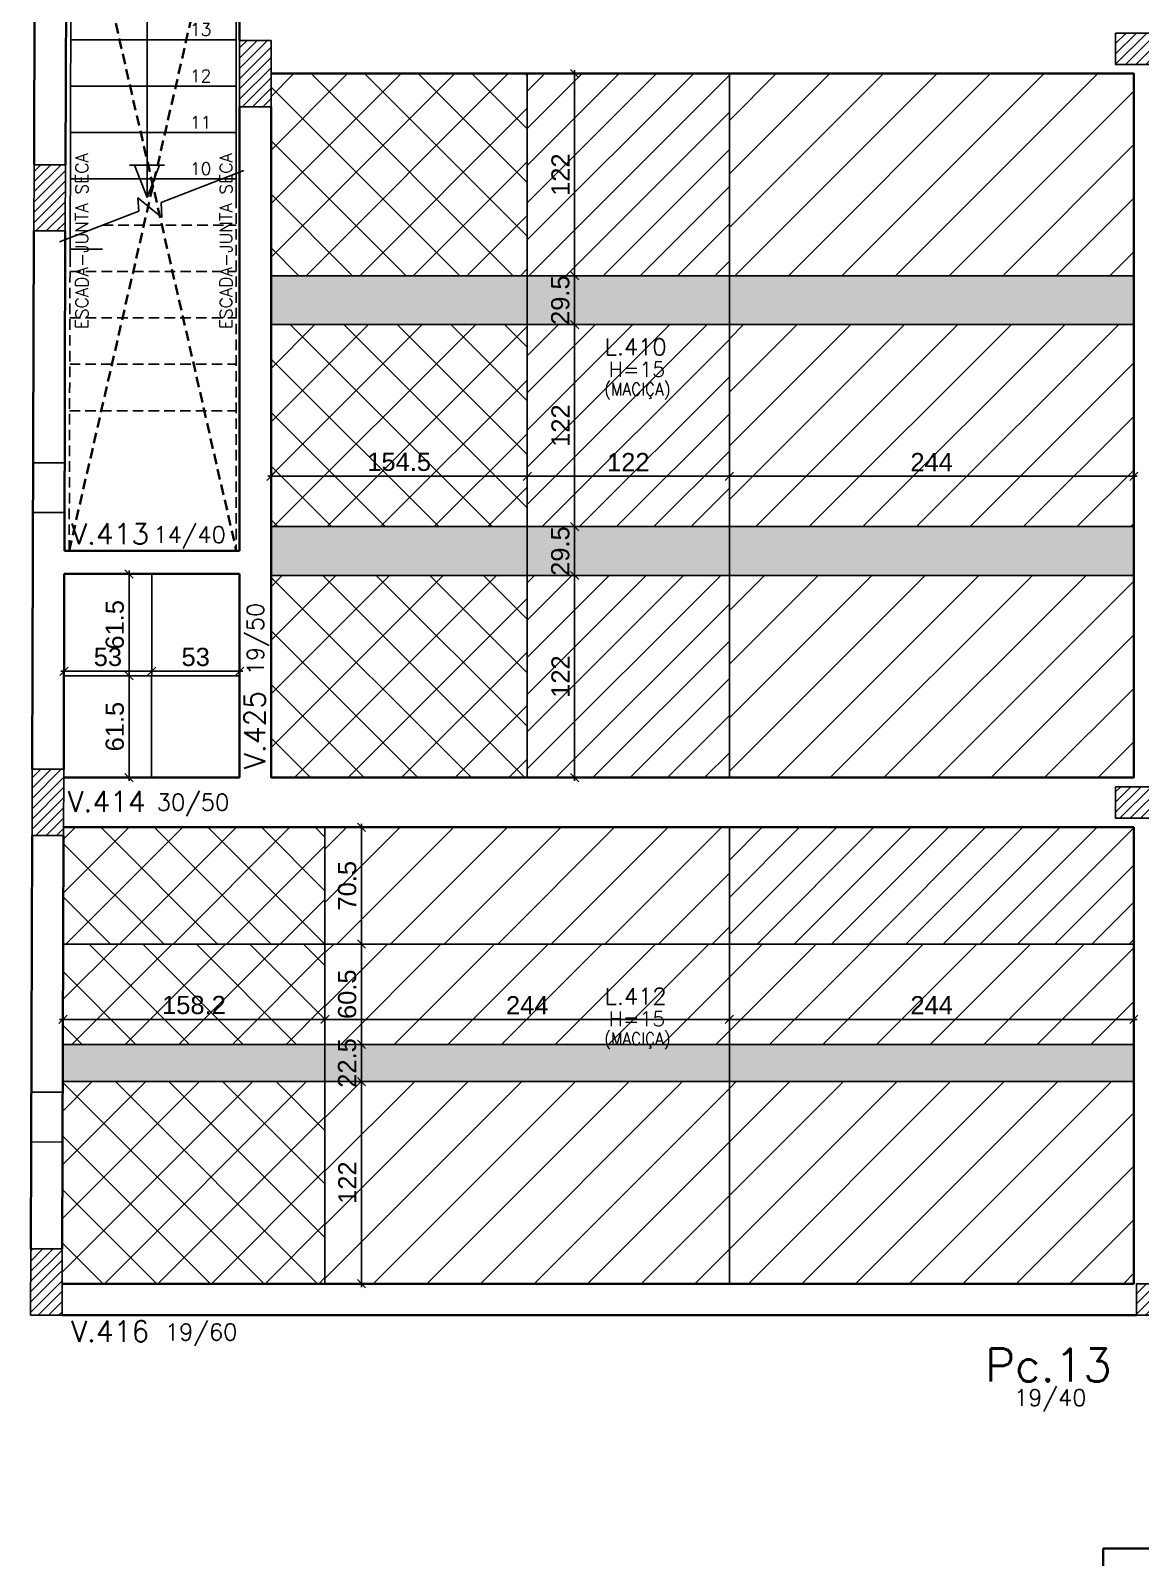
# Model space of a CAD drawing. Extents: x 534 to 8035, y 2354 to 7562.
# Drawn here: x 2817 to 3487, y 4571 to 5493 of the extents above; entities that cross this region are included whole.
import ezdxf

# ---------------------------------------------------------------- set-up
doc = ezdxf.new("R2010")
doc.units = 0
doc.linetypes.add('HIDDEN', pattern=[9.525, 6.35, -3.175])
doc.layers.get('0').update_dxf_attribs({"color": 9, "linetype": 'CONTINUOUS'})
doc.layers.get('DEFPOINTS').update_dxf_attribs({"linetype": 'CONTINUOUS'})
for name, color, linetype in [('COTA', 241, 'CONTINUOUS'), ('ESCADA', 8, 'CONTINUOUS'), ('FO-HACHURA_PILAR-MORRE', 252, 'CONTINUOUS'), ('FO-TEXTO-LAJES', 152, 'CONTINUOUS'), ('FO-TEXTO-VIGAS', 3, 'CONTINUOUS'), ('P-M', 7, 'CONTINUOUS'), ('P-N', 5, 'CONTINUOUS'), ('Painéis', 200, 'CONTINUOUS'), ('Reaproveitamento', 251, 'CONTINUOUS'), ('TEXTO', 3, 'CONTINUOUS'), ('TIRAS REESCORAMENTO', 252, 'CONTINUOUS')]:
    doc.layers.add(name, color=color, linetype=linetype)
for name, color, linetype, lineweight in [('FO-Textos dos pilares', 3, 'CONTINUOUS', 20), ('FO-Vigas', 2, 'CONTINUOUS', 30), ('SEM LAJE', 8, 'CONTINUOUS', 30)]:
    doc.layers.add(name, color=color, linetype=linetype, lineweight=lineweight)
doc.styles.add('ARIAL', font='arial.ttf')
doc.styles.add('ROMANS', font='romans.shx')
doc.dimstyles.new('COTA LAJE', dxfattribs={"dimtxt": 11, "dimasz": 5, "dimexe": 2, "dimexo": 3, "dimgap": 3, "dimtad": 3, "dimdec": 1, "dimzin": 12, "dimdsep": 46, "dimtxsty": 'ARIAL', "dimblk": 'OBLIQUE', "dimcen": 10, "dimdle": 2, "dimclrd": 5, "dimclre": 5, "dimclrt": 2, "dimadec": 0, "dimazin": 3, "dimtfac": 1, "dimtdec": 1, "dimtmove": 0, "dimatfit": 3, "dimldrblk": 'OBLIQUE', "dimfxl": 1, "dimlwd": -1, "dimlwe": -1, "dimarcsym": 1})
pattern_1 = [(45, (-15397.861, 11884.219), (-3.0935922, 3.0935922), [])]
pattern_2 = [(45, (0, 2.5), (-11.22532, 11.22532), [])]
pattern_3 = [(45, (71.39, -575.793), (-16.16446, 16.16446), [])]
pattern_4 = [(45, (71.39, -573.293), (-16.16446, 16.16446), [])]

# ---------------------------------------------------------------- blocks, each defined once
blk = doc.blocks.new('_Oblique')
at = {"color": 0, "linetype": 'ByBlock', "lineweight": -2}
blk.add_line((-0.5, -0.5), (0.5, 0.5), dxfattribs=at)
blk = doc.blocks.new('*D25')
at = {"layer": 'COTA', "color": 5, "linetype": 'Continuous', "transparency": 16777216}
for p, q in [((3118.57, 5224.02), (2960.04, 5224.02)), ((2962.04, 5196.57), (2962.04, 5226.02)), ((3116.57, 5196.57), (3116.57, 5226.02))]:
    blk.add_line(p, q, dxfattribs=at)
at = {"layer": 'DEFPOINTS', "color": 0, "linetype": 'Continuous', "transparency": 16777216}
for p in [(2962.04, 5224.02), (2962.04, 5193.57), (3116.57, 5193.57)]:
    blk.add_point(p, dxfattribs=at)
at = {"layer": 'COTA', "color": 5, "linetype": 'Continuous', "transparency": 16777216, "xscale": 5, "yscale": 5, "zscale": 5, "rotation": 180}
blk.add_blockref('_Oblique', (2962.04, 5224.02), dxfattribs=at)
at = {"layer": 'COTA', "color": 5, "linetype": 'Continuous', "transparency": 16777216, "xscale": 5, "yscale": 5, "zscale": 5}
blk.add_blockref('_Oblique', (3116.57, 5224.02), dxfattribs=at)
at = {"layer": 'COTA', "color": 2, "linetype": 'Continuous', "transparency": 16777216, "insert": (3039.3, 5232.64), "char_height": 11, "attachment_point": 5, "style": 'ARIAL'}
blk.add_mtext('154.5', dxfattribs=at)
blk = doc.blocks.new('*D26')
at = {"layer": 'COTA', "color": 5, "linetype": 'Continuous', "transparency": 16777216}
for p, q in [((3240.57, 5224.02), (3114.57, 5224.02)), ((3116.57, 5196.57), (3116.57, 5226.02)), ((3238.57, 5196.57), (3238.57, 5226.02))]:
    blk.add_line(p, q, dxfattribs=at)
at = {"layer": 'DEFPOINTS', "color": 0, "linetype": 'Continuous', "transparency": 16777216}
for p in [(3116.57, 5224.02), (3116.57, 5193.57), (3238.57, 5193.57)]:
    blk.add_point(p, dxfattribs=at)
at = {"layer": 'COTA', "color": 5, "linetype": 'Continuous', "transparency": 16777216, "xscale": 5, "yscale": 5, "zscale": 5, "rotation": 180}
blk.add_blockref('_Oblique', (3116.57, 5224.02), dxfattribs=at)
at = {"layer": 'COTA', "color": 5, "linetype": 'Continuous', "transparency": 16777216, "xscale": 5, "yscale": 5, "zscale": 5}
blk.add_blockref('_Oblique', (3238.57, 5224.02), dxfattribs=at)
at = {"layer": 'COTA', "color": 2, "linetype": 'Continuous', "transparency": 16777216, "insert": (3177.57, 5232.55), "char_height": 11, "attachment_point": 5, "style": 'ARIAL'}
blk.add_mtext('122', dxfattribs=at)
blk = doc.blocks.new('*D27')
at = {"layer": 'COTA', "color": 5, "linetype": 'Continuous', "transparency": 16777216}
for p, q in [((3236.57, 5224.02), (3484.57, 5224.02)), ((3238.57, 5196.57), (3238.57, 5226.02)), ((3482.57, 5196.57), (3482.57, 5226.02))]:
    blk.add_line(p, q, dxfattribs=at)
at = {"layer": 'DEFPOINTS', "color": 0, "linetype": 'Continuous', "transparency": 16777216}
for p in [(3482.57, 5224.02), (3238.57, 5193.57), (3482.57, 5193.57)]:
    blk.add_point(p, dxfattribs=at)
at = {"layer": 'COTA', "color": 5, "linetype": 'Continuous', "transparency": 16777216, "xscale": 5, "yscale": 5, "zscale": 5, "rotation": 180}
blk.add_blockref('_Oblique', (3238.57, 5224.02), dxfattribs=at)
at = {"layer": 'COTA', "color": 5, "linetype": 'Continuous', "transparency": 16777216, "xscale": 5, "yscale": 5, "zscale": 5}
blk.add_blockref('_Oblique', (3482.57, 5224.02), dxfattribs=at)
at = {"layer": 'COTA', "color": 2, "linetype": 'Continuous', "transparency": 16777216, "insert": (3360.57, 5232.55), "char_height": 11, "attachment_point": 5, "style": 'ARIAL'}
blk.add_mtext('244', dxfattribs=at)
blk = doc.blocks.new('*D28')
at = {"layer": 'COTA', "color": 5, "linetype": 'Continuous', "transparency": 16777216}
for p, q in [((3119.57, 5164.07), (3147.18, 5164.07)), ((3145.18, 5040.07), (3145.18, 5166.07)), ((3119.57, 5042.07), (3147.18, 5042.07))]:
    blk.add_line(p, q, dxfattribs=at)
at = {"layer": 'DEFPOINTS', "color": 0, "linetype": 'Continuous', "transparency": 16777216}
for p in [(3116.57, 5164.07), (3145.18, 5164.07), (3116.57, 5042.07)]:
    blk.add_point(p, dxfattribs=at)
at = {"layer": 'COTA', "color": 5, "linetype": 'Continuous', "transparency": 16777216, "xscale": 5, "yscale": 5, "zscale": 5}
for p, rotation in [((3145.18, 5164.07), 90), ((3145.18, 5042.07), 270)]:
    blk.add_blockref('_Oblique', p, dxfattribs=dict(at, rotation=rotation))
at = {"layer": 'COTA', "color": 2, "linetype": 'Continuous', "transparency": 16777216, "insert": (3136.66, 5103.07), "char_height": 11, "attachment_point": 5, "rotation": 90, "style": 'ARIAL'}
blk.add_mtext('122', dxfattribs=at)
blk = doc.blocks.new('*D29')
at = {"layer": 'COTA', "color": 5, "linetype": 'Continuous', "transparency": 16777216}
for p, q in [((3119.57, 5193.57), (3147.18, 5193.57)), ((3145.18, 5162.07), (3145.18, 5195.57)), ((3119.57, 5164.07), (3147.18, 5164.07))]:
    blk.add_line(p, q, dxfattribs=at)
at = {"layer": 'DEFPOINTS', "color": 0, "linetype": 'Continuous', "transparency": 16777216}
for p in [(3116.57, 5193.57), (3145.18, 5193.57), (3116.57, 5164.07)]:
    blk.add_point(p, dxfattribs=at)
at = {"layer": 'COTA', "color": 5, "linetype": 'Continuous', "transparency": 16777216, "xscale": 5, "yscale": 5, "zscale": 5}
for p, rotation in [((3145.18, 5193.57), 90), ((3145.18, 5164.07), 270)]:
    blk.add_blockref('_Oblique', p, dxfattribs=dict(at, rotation=rotation))
at = {"layer": 'COTA', "color": 2, "linetype": 'Continuous', "transparency": 16777216, "insert": (3136.56, 5178.82), "char_height": 11, "attachment_point": 5, "rotation": 90, "style": 'ARIAL'}
blk.add_mtext('29.5', dxfattribs=at)
blk = doc.blocks.new('*D30')
at = {"layer": 'COTA', "color": 5, "linetype": 'Continuous', "transparency": 16777216}
for p, q in [((3119.57, 5315.57), (3147.18, 5315.57)), ((3145.18, 5191.57), (3145.18, 5317.57)), ((3119.57, 5193.57), (3147.18, 5193.57))]:
    blk.add_line(p, q, dxfattribs=at)
at = {"layer": 'DEFPOINTS', "color": 0, "linetype": 'Continuous', "transparency": 16777216}
for p in [(3116.57, 5315.57), (3145.18, 5315.57), (3116.57, 5193.57)]:
    blk.add_point(p, dxfattribs=at)
at = {"layer": 'COTA', "color": 5, "linetype": 'Continuous', "transparency": 16777216, "xscale": 5, "yscale": 5, "zscale": 5}
for p, rotation in [((3145.18, 5315.57), 90), ((3145.18, 5193.57), 270)]:
    blk.add_blockref('_Oblique', p, dxfattribs=dict(at, rotation=rotation))
at = {"layer": 'COTA', "color": 2, "linetype": 'Continuous', "transparency": 16777216, "insert": (3136.66, 5254.57), "char_height": 11, "attachment_point": 5, "rotation": 90, "style": 'ARIAL'}
blk.add_mtext('122', dxfattribs=at)
blk = doc.blocks.new('*D31')
at = {"layer": 'COTA', "color": 5, "linetype": 'Continuous', "transparency": 16777216}
for p, q in [((3145.18, 5313.57), (3145.18, 5347.07)), ((3119.57, 5345.07), (3147.18, 5345.07)), ((3119.57, 5315.57), (3147.18, 5315.57))]:
    blk.add_line(p, q, dxfattribs=at)
at = {"layer": 'DEFPOINTS', "color": 0, "linetype": 'Continuous', "transparency": 16777216}
for p in [(3116.57, 5345.07), (3145.18, 5345.07), (3116.57, 5315.57)]:
    blk.add_point(p, dxfattribs=at)
at = {"layer": 'COTA', "color": 5, "linetype": 'Continuous', "transparency": 16777216, "xscale": 5, "yscale": 5, "zscale": 5}
for p, rotation in [((3145.18, 5345.07), 90), ((3145.18, 5315.57), 270)]:
    blk.add_blockref('_Oblique', p, dxfattribs=dict(at, rotation=rotation))
at = {"layer": 'COTA', "color": 2, "linetype": 'Continuous', "transparency": 16777216, "insert": (3136.56, 5330.32), "char_height": 11, "attachment_point": 5, "rotation": 90, "style": 'ARIAL'}
blk.add_mtext('29.5', dxfattribs=at)
blk = doc.blocks.new('*D24')
at = {"layer": 'COTA', "color": 5, "linetype": 'Continuous', "transparency": 16777216}
for p, q in [((3119.57, 5467.08), (3147.18, 5467.08)), ((3145.18, 5343.07), (3145.18, 5469.08)), ((3119.57, 5345.07), (3147.18, 5345.07))]:
    blk.add_line(p, q, dxfattribs=at)
at = {"layer": 'DEFPOINTS', "color": 0, "linetype": 'Continuous', "transparency": 16777216}
for p in [(3116.57, 5467.08), (3145.18, 5467.08), (3116.57, 5345.07)]:
    blk.add_point(p, dxfattribs=at)
at = {"layer": 'COTA', "color": 5, "linetype": 'Continuous', "transparency": 16777216, "xscale": 5, "yscale": 5, "zscale": 5}
for p, rotation in [((3145.18, 5467.08), 90), ((3145.18, 5345.07), 270)]:
    blk.add_blockref('_Oblique', p, dxfattribs=dict(at, rotation=rotation))
at = {"layer": 'COTA', "color": 2, "linetype": 'Continuous', "transparency": 16777216, "insert": (3136.66, 5406.08), "char_height": 11, "attachment_point": 5, "rotation": 90, "style": 'ARIAL'}
blk.add_mtext('122', dxfattribs=at)
blk = doc.blocks.new('*D32')
at = {"layer": 'COTA', "color": 5, "linetype": 'Continuous', "transparency": 16777216}
for p, q in [((2887.16, 5165.07), (2874.4, 5165.07)), ((2876.4, 5167.07), (2876.4, 5101.57)), ((2887.07, 5103.57), (2874.4, 5103.57))]:
    blk.add_line(p, q, dxfattribs=at)
at = {"layer": 'DEFPOINTS', "color": 0, "linetype": 'Continuous', "transparency": 16777216}
for p in [(2890.16, 5165.07), (2876.4, 5103.57), (2890.07, 5103.57)]:
    blk.add_point(p, dxfattribs=at)
at = {"layer": 'COTA', "color": 5, "linetype": 'Continuous', "transparency": 16777216, "xscale": 5, "yscale": 5, "zscale": 5}
for p, rotation in [((2876.4, 5165.07), 90), ((2876.4, 5103.57), 270)]:
    blk.add_blockref('_Oblique', p, dxfattribs=dict(at, rotation=rotation))
at = {"layer": 'COTA', "color": 2, "linetype": 'Continuous', "transparency": 16777216, "insert": (2867.78, 5134.32), "char_height": 11, "attachment_point": 5, "rotation": 90, "style": 'ARIAL'}
blk.add_mtext('61.5', dxfattribs=at)
blk = doc.blocks.new('*D33')
at = {"layer": 'COTA', "color": 5, "linetype": 'Continuous', "transparency": 16777216}
for p, q in [((2887.07, 5103.57), (2874.4, 5103.57)), ((2876.4, 5105.57), (2876.4, 5040.07)), ((2886.98, 5042.07), (2874.4, 5042.07))]:
    blk.add_line(p, q, dxfattribs=at)
at = {"layer": 'DEFPOINTS', "color": 0, "linetype": 'Continuous', "transparency": 16777216}
for p in [(2890.07, 5103.57), (2876.4, 5042.07), (2889.98, 5042.07)]:
    blk.add_point(p, dxfattribs=at)
at = {"layer": 'COTA', "color": 5, "linetype": 'Continuous', "transparency": 16777216, "xscale": 5, "yscale": 5, "zscale": 5}
for p, rotation in [((2876.4, 5103.57), 90), ((2876.4, 5042.07), 270)]:
    blk.add_blockref('_Oblique', p, dxfattribs=dict(at, rotation=rotation))
at = {"layer": 'COTA', "color": 2, "linetype": 'Continuous', "transparency": 16777216, "insert": (2867.78, 5072.82), "char_height": 11, "attachment_point": 5, "rotation": 90, "style": 'ARIAL'}
blk.add_mtext('61.5', dxfattribs=at)
blk = doc.blocks.new('*D34')
at = {"layer": 'COTA', "color": 5, "linetype": 'Continuous', "transparency": 16777216}
for p, q in [((2837.11, 5109.07), (2837.11, 5108.24)), ((2890.07, 5105.57), (2890.07, 5108.24)), ((2835.11, 5106.24), (2892.07, 5106.24))]:
    blk.add_line(p, q, dxfattribs=at)
at = {"layer": 'DEFPOINTS', "color": 0, "linetype": 'Continuous', "transparency": 16777216}
for p in [(2837.11, 5106.07), (2890.07, 5106.24), (2890.07, 5102.57)]:
    blk.add_point(p, dxfattribs=at)
at = {"layer": 'COTA', "color": 5, "linetype": 'Continuous', "transparency": 16777216, "xscale": 5, "yscale": 5, "zscale": 5, "rotation": 180}
blk.add_blockref('_Oblique', (2837.11, 5106.24), dxfattribs=at)
at = {"layer": 'COTA', "color": 5, "linetype": 'Continuous', "transparency": 16777216, "xscale": 5, "yscale": 5, "zscale": 5}
blk.add_blockref('_Oblique', (2890.07, 5106.24), dxfattribs=at)
at = {"layer": 'COTA', "color": 2, "linetype": 'Continuous', "transparency": 16777216, "insert": (2863.59, 5114.86), "char_height": 11, "attachment_point": 5, "style": 'ARIAL'}
blk.add_mtext('53', dxfattribs=at)
blk = doc.blocks.new('*D35')
at = {"layer": 'COTA', "color": 5, "linetype": 'Continuous', "transparency": 16777216}
for p, q in [((2890.07, 5105.57), (2890.07, 5108.24)), ((2943.04, 5109.07), (2943.04, 5108.24)), ((2888.07, 5106.24), (2945.04, 5106.24))]:
    blk.add_line(p, q, dxfattribs=at)
at = {"layer": 'DEFPOINTS', "color": 0, "linetype": 'Continuous', "transparency": 16777216}
for p in [(2890.07, 5102.57), (2943.04, 5106.24), (2943.04, 5106.07)]:
    blk.add_point(p, dxfattribs=at)
at = {"layer": 'COTA', "color": 5, "linetype": 'Continuous', "transparency": 16777216, "xscale": 5, "yscale": 5, "zscale": 5, "rotation": 180}
blk.add_blockref('_Oblique', (2890.07, 5106.24), dxfattribs=at)
at = {"layer": 'COTA', "color": 5, "linetype": 'Continuous', "transparency": 16777216, "xscale": 5, "yscale": 5, "zscale": 5}
blk.add_blockref('_Oblique', (2943.04, 5106.24), dxfattribs=at)
at = {"layer": 'COTA', "color": 2, "linetype": 'Continuous', "transparency": 16777216, "insert": (2916.55, 5114.86), "char_height": 11, "attachment_point": 5, "style": 'ARIAL'}
blk.add_mtext('53', dxfattribs=at)
blk = doc.blocks.new('*D36')
at = {"layer": 'COTA', "color": 5, "linetype": 'Continuous', "transparency": 16777216}
for p, q in [((2997.57, 4858.53), (3018.58, 4858.53)), ((3016.58, 4734.53), (3016.58, 4860.53)), ((2997.57, 4736.53), (3018.58, 4736.53))]:
    blk.add_line(p, q, dxfattribs=at)
at = {"layer": 'DEFPOINTS', "color": 0, "linetype": 'Continuous', "transparency": 16777216}
for p in [(2994.57, 4858.53), (3016.58, 4858.53), (2994.57, 4736.53)]:
    blk.add_point(p, dxfattribs=at)
at = {"layer": 'COTA', "color": 5, "linetype": 'Continuous', "transparency": 16777216, "xscale": 5, "yscale": 5, "zscale": 5}
for p, rotation in [((3016.58, 4858.53), 90), ((3016.58, 4736.53), 270)]:
    blk.add_blockref('_Oblique', p, dxfattribs=dict(at, rotation=rotation))
at = {"layer": 'COTA', "color": 2, "linetype": 'Continuous', "transparency": 16777216, "insert": (3008.06, 4797.53), "char_height": 11, "attachment_point": 5, "rotation": 90, "style": 'ARIAL'}
blk.add_mtext('122', dxfattribs=at)
blk = doc.blocks.new('*D37')
at = {"layer": 'COTA', "color": 5, "linetype": 'Continuous', "transparency": 16777216}
for p, q in [((2997.57, 4941.53), (3018.58, 4941.53)), ((3016.58, 4879.03), (3016.58, 4943.53)), ((2997.57, 4881.03), (3018.58, 4881.03))]:
    blk.add_line(p, q, dxfattribs=at)
at = {"layer": 'DEFPOINTS', "color": 0, "linetype": 'Continuous', "transparency": 16777216}
for p in [(2994.57, 4941.53), (3016.58, 4941.53), (2994.57, 4881.03)]:
    blk.add_point(p, dxfattribs=at)
at = {"layer": 'COTA', "color": 5, "linetype": 'Continuous', "transparency": 16777216, "xscale": 5, "yscale": 5, "zscale": 5}
for p, rotation in [((3016.58, 4941.53), 90), ((3016.58, 4881.03), 270)]:
    blk.add_blockref('_Oblique', p, dxfattribs=dict(at, rotation=rotation))
at = {"layer": 'COTA', "color": 2, "linetype": 'Continuous', "transparency": 16777216, "insert": (3007.97, 4911.28), "char_height": 11, "attachment_point": 5, "rotation": 90, "style": 'ARIAL'}
blk.add_mtext('60.5', dxfattribs=at)
blk = doc.blocks.new('*D38')
at = {"layer": 'COTA', "color": 5, "linetype": 'Continuous', "transparency": 16777216}
for p, q in [((2997.57, 5012.07), (3018.58, 5012.07)), ((3016.58, 4939.53), (3016.58, 5014.07)), ((2997.57, 4941.53), (3018.58, 4941.53))]:
    blk.add_line(p, q, dxfattribs=at)
at = {"layer": 'DEFPOINTS', "color": 0, "linetype": 'Continuous', "transparency": 16777216}
for p in [(2994.57, 5012.07), (3016.58, 5012.07), (2994.57, 4941.53)]:
    blk.add_point(p, dxfattribs=at)
at = {"layer": 'COTA', "color": 5, "linetype": 'Continuous', "transparency": 16777216, "xscale": 5, "yscale": 5, "zscale": 5}
for p, rotation in [((3016.58, 5012.07), 90), ((3016.58, 4941.53), 270)]:
    blk.add_blockref('_Oblique', p, dxfattribs=dict(at, rotation=rotation))
at = {"layer": 'COTA', "color": 2, "linetype": 'Continuous', "transparency": 16777216, "insert": (3007.97, 4976.8), "char_height": 11, "attachment_point": 5, "rotation": 90, "style": 'ARIAL'}
blk.add_mtext('70.5', dxfattribs=at)
blk = doc.blocks.new('*D39')
at = {"layer": 'COTA', "color": 5, "linetype": 'Continuous', "transparency": 16777216}
for p, q in [((2997.57, 4881.03), (3018.58, 4881.03)), ((3016.58, 4856.53), (3016.58, 4883.03)), ((2997.57, 4858.53), (3018.58, 4858.53))]:
    blk.add_line(p, q, dxfattribs=at)
at = {"layer": 'DEFPOINTS', "color": 0, "linetype": 'Continuous', "transparency": 16777216}
for p in [(2994.57, 4881.03), (3016.58, 4881.03), (2994.57, 4858.53)]:
    blk.add_point(p, dxfattribs=at)
at = {"layer": 'COTA', "color": 5, "linetype": 'Continuous', "transparency": 16777216, "xscale": 5, "yscale": 5, "zscale": 5}
for p, rotation in [((3016.58, 4881.03), 90), ((3016.58, 4858.53), 270)]:
    blk.add_blockref('_Oblique', p, dxfattribs=dict(at, rotation=rotation))
at = {"layer": 'COTA', "color": 2, "linetype": 'Continuous', "transparency": 16777216, "insert": (3007.97, 4869.78), "char_height": 11, "attachment_point": 5, "rotation": 90, "style": 'ARIAL'}
blk.add_mtext('22.5', dxfattribs=at)
blk = doc.blocks.new('*D40')
at = {"layer": 'COTA', "color": 5, "linetype": 'Continuous', "transparency": 16777216}
for p, q in [((2834.42, 4896.11), (2996.57, 4896.11)), ((2836.42, 4884.03), (2836.42, 4898.11)), ((2994.57, 4884.03), (2994.57, 4898.11))]:
    blk.add_line(p, q, dxfattribs=at)
at = {"layer": 'DEFPOINTS', "color": 0, "linetype": 'Continuous', "transparency": 16777216}
for p in [(2994.57, 4896.11), (2836.42, 4881.03), (2994.57, 4881.03)]:
    blk.add_point(p, dxfattribs=at)
at = {"layer": 'COTA', "color": 5, "linetype": 'Continuous', "transparency": 16777216, "xscale": 5, "yscale": 5, "zscale": 5, "rotation": 180}
blk.add_blockref('_Oblique', (2836.42, 4896.11), dxfattribs=at)
at = {"layer": 'COTA', "color": 5, "linetype": 'Continuous', "transparency": 16777216, "xscale": 5, "yscale": 5, "zscale": 5}
blk.add_blockref('_Oblique', (2994.57, 4896.11), dxfattribs=at)
at = {"layer": 'COTA', "color": 2, "linetype": 'Continuous', "transparency": 16777216, "insert": (2915.49, 4904.73), "char_height": 11, "attachment_point": 5, "style": 'ARIAL'}
blk.add_mtext('158.2', dxfattribs=at)
blk = doc.blocks.new('*D41')
at = {"layer": 'COTA', "color": 5, "linetype": 'Continuous', "transparency": 16777216}
for p, q in [((2992.57, 4896.11), (3240.57, 4896.11)), ((2994.57, 4884.03), (2994.57, 4898.11)), ((3238.57, 4884.03), (3238.57, 4898.11))]:
    blk.add_line(p, q, dxfattribs=at)
at = {"layer": 'DEFPOINTS', "color": 0, "linetype": 'Continuous', "transparency": 16777216}
for p in [(3238.57, 4896.11), (2994.57, 4881.03), (3238.57, 4881.03)]:
    blk.add_point(p, dxfattribs=at)
at = {"layer": 'COTA', "color": 5, "linetype": 'Continuous', "transparency": 16777216, "xscale": 5, "yscale": 5, "zscale": 5, "rotation": 180}
blk.add_blockref('_Oblique', (2994.57, 4896.11), dxfattribs=at)
at = {"layer": 'COTA', "color": 5, "linetype": 'Continuous', "transparency": 16777216, "xscale": 5, "yscale": 5, "zscale": 5}
blk.add_blockref('_Oblique', (3238.57, 4896.11), dxfattribs=at)
at = {"layer": 'COTA', "color": 2, "linetype": 'Continuous', "transparency": 16777216, "insert": (3116.57, 4904.64), "char_height": 11, "attachment_point": 5, "style": 'ARIAL'}
blk.add_mtext('244', dxfattribs=at)
blk = doc.blocks.new('*D42')
at = {"layer": 'COTA', "color": 5, "linetype": 'Continuous', "transparency": 16777216}
for p, q in [((3236.57, 4896.11), (3484.57, 4896.11)), ((3238.57, 4884.03), (3238.57, 4898.11)), ((3482.57, 4884.03), (3482.57, 4898.11))]:
    blk.add_line(p, q, dxfattribs=at)
at = {"layer": 'DEFPOINTS', "color": 0, "linetype": 'Continuous', "transparency": 16777216}
for p in [(3482.57, 4896.11), (3238.57, 4881.03), (3482.57, 4881.03)]:
    blk.add_point(p, dxfattribs=at)
at = {"layer": 'COTA', "color": 5, "linetype": 'Continuous', "transparency": 16777216, "xscale": 5, "yscale": 5, "zscale": 5, "rotation": 180}
blk.add_blockref('_Oblique', (3238.57, 4896.11), dxfattribs=at)
at = {"layer": 'COTA', "color": 5, "linetype": 'Continuous', "transparency": 16777216, "xscale": 5, "yscale": 5, "zscale": 5}
blk.add_blockref('_Oblique', (3482.57, 4896.11), dxfattribs=at)
at = {"layer": 'COTA', "color": 2, "linetype": 'Continuous', "transparency": 16777216, "insert": (3360.57, 4904.64), "char_height": 11, "attachment_point": 5, "style": 'ARIAL'}
blk.add_mtext('244', dxfattribs=at)

msp = doc.modelspace()

# ---------------------------------------------------------------- hatches: boundary and pattern name
at = {"layer": 'FO-HACHURA_PILAR-MORRE'}
h = msp.add_hatch(dxfattribs=at)
h.set_pattern_fill('ANSI31', color=256, scale=35)
h.set_pattern_definition(pattern_1)
h.paths.add_polyline_path([(2943.04, 5447.07), (2952.54, 5447.07), (2962.04, 5447.07), (2962.04, 5467.07), (2962.04, 5487.07), (2952.54, 5487.07), (2943.04, 5487.07), (2943.04, 5467.07)])
h = msp.add_hatch(dxfattribs=at)
h.set_pattern_fill('ANSI31', color=256, scale=35)
h.set_pattern_definition(pattern_1)
h.paths.add_polyline_path([(3471.57, 5491.58), (3471.57, 5482.08), (3471.57, 5472.58), (3491.57, 5472.58), (3511.57, 5472.58), (3511.57, 5482.08), (3511.57, 5491.58), (3491.57, 5491.58)])
h = msp.add_hatch(dxfattribs=at)
h.set_pattern_fill('ANSI31', color=256, scale=35)
h.set_pattern_definition(pattern_1)
h.paths.add_polyline_path([(2838.04, 5412.07), (2837.91, 5372.07), (2818.91, 5372.07), (2819.04, 5412.07)])
h = msp.add_hatch(dxfattribs=at)
h.set_pattern_fill('ANSI31', color=256, scale=35)
h.set_pattern_definition(pattern_1)
h.paths.add_polyline_path([(2836.93, 5047.07), (2836.81, 5007.07), (2817.81, 5007.07), (2817.93, 5047.07)])
h = msp.add_hatch(dxfattribs=at)
h.set_pattern_fill('ANSI31', color=256, scale=35)
h.set_pattern_definition(pattern_1)
h.paths.add_polyline_path([(3471.57, 5036.57), (3471.57, 5027.07), (3471.57, 5017.57), (3491.57, 5017.57), (3511.57, 5017.57), (3511.57, 5027.07), (3511.57, 5036.57), (3491.57, 5036.57)])
h = msp.add_hatch(dxfattribs=at)
h.set_pattern_fill('ANSI31', color=256, scale=35)
h.set_pattern_definition(pattern_1)
h.paths.add_polyline_path([(2836.05, 4757.57), (2835.93, 4717.57), (2816.93, 4717.57), (2817.05, 4757.57)])
h = msp.add_hatch(dxfattribs=at)
h.set_pattern_fill('ANSI31', color=256, scale=35)
h.set_pattern_definition(pattern_1)
h.paths.add_polyline_path([(3484.07, 4717.53), (3484.07, 4736.53), (3524.07, 4736.53), (3524.07, 4717.53)])
at = {"layer": 'Reaproveitamento', "linetype": 'ByBlock'}
h = msp.add_hatch(dxfattribs=at)
h.set_pattern_fill('ANSI37', color=256, scale=7.2)
h.set_pattern_definition([(45, (71.39, -573.293), (-16.16446, 16.16446), []), (135, (71.39, -573.293), (-16.16446, -16.16446), [])])
h.paths.add_polyline_path([(2962.04, 5467.08), (3116.57, 5467.08), (3116.57, 5345.07), (2962.04, 5345.07)])
at = {"layer": 'Reaproveitamento', "linetype": 'Continuous'}
h = msp.add_hatch(dxfattribs=at)
h.set_pattern_fill('ANSI31', color=256, scale=5)
h.set_pattern_definition([(45, (0, 5), (-11.22532, 11.22532), [])])
h.paths.add_polyline_path([(3116.57, 5345.07), (3238.57, 5345.07), (3238.57, 5467.08), (3116.57, 5467.08)])
h = msp.add_hatch(dxfattribs=at)
h.set_pattern_fill('ANSI31', color=256, scale=7.2)
h.set_pattern_definition([(45, (71.39, -573.293), (-16.16446, 16.16446), [])])
h.paths.add_polyline_path([(3238.57, 5345.07), (3482.57, 5345.07), (3482.57, 5467.08), (3238.57, 5467.08)])
at = {"layer": 'Reaproveitamento', "linetype": 'ByBlock'}
h = msp.add_hatch(dxfattribs=at)
h.set_pattern_fill('ANSI37', color=256, scale=7.2)
h.set_pattern_definition([(45, (71.39, -575.793), (-16.16446, 16.16446), []), (135, (71.39, -575.793), (-16.16446, -16.16446), [])])
h.paths.add_polyline_path([(3116.57, 5315.57), (2962.04, 5315.57), (2962.04, 5193.57), (3116.57, 5193.57)])
at = {"layer": 'Reaproveitamento', "linetype": 'Continuous'}
h = msp.add_hatch(dxfattribs=at)
h.set_pattern_fill('ANSI31', color=256, scale=5)
h.set_pattern_definition(pattern_2)
h.paths.add_polyline_path([(3238.57, 5315.57), (3116.57, 5315.57), (3116.57, 5193.57), (3238.57, 5193.57)])
h = msp.add_hatch(dxfattribs=at)
h.set_pattern_fill('ANSI31', color=256, scale=7.2)
h.set_pattern_definition([(45, (71.39, -575.793), (-16.16446, 16.16446), [])])
h.paths.add_polyline_path([(3238.57, 5193.57), (3482.57, 5193.57), (3482.57, 5315.57), (3238.57, 5315.57)])
at = {"layer": 'Reaproveitamento', "linetype": 'ByBlock'}
h = msp.add_hatch(dxfattribs=at)
h.set_pattern_fill('ANSI37', color=256, scale=7.2)
h.set_pattern_definition([(45, (71.39, -578.293), (-16.16446, 16.16446), []), (135, (71.39, -578.293), (-16.16446, -16.16446), [])])
h.paths.add_polyline_path([(3116.57, 5164.07), (2962.04, 5164.07), (2962.04, 5042.07), (3116.57, 5042.07)])
at = {"layer": 'Reaproveitamento', "linetype": 'Continuous'}
h = msp.add_hatch(dxfattribs=at)
h.set_pattern_fill('ANSI31', color=256, scale=5)
h.paths.add_polyline_path([(3238.57, 5164.07), (3116.57, 5164.07), (3116.57, 5042.07), (3238.57, 5042.07)])
h = msp.add_hatch(dxfattribs=at)
h.set_pattern_fill('ANSI31', color=256, scale=7.2)
h.set_pattern_definition([(45, (71.39, -578.293), (-16.16446, 16.16446), [])])
h.paths.add_polyline_path([(3238.57, 5042.07), (3482.57, 5042.07), (3482.57, 5164.07), (3238.57, 5164.07)])
at = {"layer": 'Reaproveitamento', "linetype": 'ByBlock'}
h = msp.add_hatch(dxfattribs=at)
h.set_pattern_fill('ANSI37', color=256, scale=7.2)
h.set_pattern_definition([(45, (71.39, -573.293), (-16.16446, 16.16446), []), (135, (71.39, -573.293), (-16.16446, -16.16446), [])])
h.paths.add_polyline_path([(2836.6, 4941.53), (2994.57, 4941.53), (2994.57, 5012.07), (2836.71, 5012.07)])
at = {"layer": 'Reaproveitamento', "linetype": 'Continuous'}
h = msp.add_hatch(dxfattribs=at)
h.set_pattern_fill('ANSI31', color=256, scale=7.2)
h.paths.add_polyline_path([(2994.57, 4941.53), (3238.57, 4941.53), (3238.57, 5012.07), (2994.57, 5012.07)])
h = msp.add_hatch(dxfattribs=at)
h.set_pattern_fill('ANSI31', color=256, scale=5)
h.set_pattern_definition(pattern_2)
h.paths.add_polyline_path([(3482.57, 4941.53), (3482.57, 5012.07), (3238.57, 5012.07), (3238.57, 4941.53)])
at = {"layer": 'Reaproveitamento', "linetype": 'ByBlock'}
h = msp.add_hatch(dxfattribs=at)
h.set_pattern_fill('ANSI37', color=256, scale=7.2)
h.set_pattern_definition([(45, (0, 2.5), (-16.16446, 16.16446), []), (135, (0, 2.5), (-16.16446, -16.16446), [])])
h.paths.add_polyline_path([(2836.42, 4880.99), (2994.57, 4881.03), (2994.57, 4941.53), (2836.6, 4941.49)])
at = {"layer": 'Reaproveitamento', "linetype": 'Continuous'}
h = msp.add_hatch(dxfattribs=at)
h.set_pattern_fill('ANSI31', color=256, scale=7.2)
h.set_pattern_definition(pattern_4)
h.paths.add_polyline_path([(2994.57, 4881.03), (3238.57, 4881.03), (3238.57, 4941.53), (2994.57, 4941.53)])
h = msp.add_hatch(dxfattribs=at)
h.set_pattern_fill('ANSI31', color=256, scale=7.2)
h.set_pattern_definition(pattern_4)
h.paths.add_polyline_path([(3238.57, 4881.03), (3482.57, 4881.03), (3482.57, 4941.53), (3238.57, 4941.53)])
at = {"layer": 'Reaproveitamento', "linetype": 'ByBlock'}
h = msp.add_hatch(dxfattribs=at)
h.set_pattern_fill('ANSI37', color=256, scale=7.2)
h.paths.add_polyline_path([(2994.57, 4858.53), (2836.36, 4858.53), (2835.99, 4736.53), (2994.57, 4736.53)])
at = {"layer": 'Reaproveitamento', "linetype": 'Continuous'}
h = msp.add_hatch(dxfattribs=at)
h.set_pattern_fill('ANSI31', color=256, scale=7.2)
h.set_pattern_definition(pattern_3)
h.paths.add_polyline_path([(2994.57, 4736.53), (3238.57, 4736.53), (3238.57, 4858.53), (2994.57, 4858.53)])
h = msp.add_hatch(dxfattribs=at)
h.set_pattern_fill('ANSI31', color=256, scale=7.2)
h.set_pattern_definition(pattern_3)
h.paths.add_polyline_path([(3238.57, 4736.53), (3482.57, 4736.53), (3482.57, 4858.53), (3238.57, 4858.53)])
at = {"layer": 'TIRAS REESCORAMENTO', "linetype": 'Continuous'}
for points in [[(3116.57, 5345.07), (2962.04, 5345.07), (2962.04, 5315.57), (3116.57, 5315.57)], [(3238.57, 5345.07), (3116.57, 5345.07), (3116.57, 5315.57), (3238.57, 5315.57)], [(3238.57, 5315.57), (3482.57, 5315.57), (3482.57, 5345.07), (3238.57, 5345.07)], [(3116.57, 5193.57), (2962.04, 5193.57), (2962.04, 5164.07), (3116.57, 5164.07)], [(3238.57, 5193.57), (3116.57, 5193.57), (3116.57, 5164.07), (3238.57, 5164.07)], [(3238.57, 5164.07), (3482.57, 5164.07), (3482.57, 5193.57), (3238.57, 5193.57)], [(2994.57, 4881.03), (2836.36, 4881.03), (2836.36, 4858.53), (2994.57, 4858.53)], [(2994.57, 4858.53), (3238.57, 4858.53), (3238.57, 4881.03), (2994.57, 4881.03)], [(3238.57, 4858.53), (3482.57, 4858.53), (3482.57, 4881.03), (3238.57, 4881.03)]]:
    msp.add_hatch(color=256, dxfattribs=at).paths.add_polyline_path(points)

# ---------------------------------------------------------------- linework, layer by layer
at = {"layer": 'ESCADA'}
for p, q in [((2840.76, 5353.44), (2841.57, 5627.57)), ((2941.04, 5627.57), (2941.04, 5392.29)), ((2841.11, 5487.57), (2941.04, 5487.57)), ((2841.03, 5459.57), (2941.04, 5459.57)), ((2840.94, 5431.57), (2941.04, 5431.57)), ((2840.86, 5403.57), (2941.04, 5403.57)), ((2895.69, 5389.26), (2945.64, 5408.61)), ((2834.49, 5365.55), (2882.2, 5384.03)), ((2882.2, 5384.03), (2881.57, 5392.16)), ((2881.57, 5392.16), (2896.06, 5380.3)), ((2896.06, 5380.3), (2895.69, 5389.26)), ((2840.78, 5361.03), (2860.35, 5361.03))]:
    msp.add_line(p, q, dxfattribs=at)
at = {"layer": 'ESCADA', "linetype": 'HIDDEN'}
for p, q in [((2941.04, 5392.29), (2941.04, 5179.07)), ((2860.35, 5375.57), (2941.04, 5375.57)), ((2840.24, 5179.07), (2840.76, 5353.44)), ((2840.7, 5347.57), (2941.04, 5347.57)), ((2840.61, 5319.57), (2941.04, 5319.57)), ((2840.53, 5291.57), (2941.04, 5291.57)), ((2840.45, 5263.57), (2941.04, 5263.57))]:
    msp.add_line(p, q, dxfattribs=at)
at = {"layer": 'FO-Vigas'}
for p, q in [((2820.05, 5747.57), (2819.04, 5412.07)), ((2838.69, 5627.57), (2838.04, 5412.07)), ((2943.04, 5487.07), (2943.04, 5627.57)), ((3482.57, 5467.08), (2962.04, 5467.08)), ((3482.57, 5042.07), (3482.57, 5467.08)), ((2943.04, 5179.07), (2943.04, 5447.07)), ((2962.04, 5042.07), (2962.04, 5447.07)), ((2818.91, 5372.07), (2817.93, 5047.07)), ((2837.91, 5372.07), (2837.33, 5179.07)), ((2943.04, 5179.07), (2837.33, 5179.07)), ((2837.29, 5165.07), (2836.93, 5047.07)), ((2837.29, 5165.07), (2943.04, 5165.07)), ((2943.04, 5042.07), (2943.04, 5165.07)), ((2836.91, 5042.07), (2943.04, 5042.07)), ((2962.04, 5042.07), (3482.57, 5042.07)), ((2817.81, 5007.07), (2817.05, 4757.57)), ((2836.81, 5007.07), (2836.05, 4757.57)), ((2836.82, 5012.07), (3482.57, 5012.07)), ((3482.57, 4736.53), (3482.57, 5012.07)), ((3482.57, 4736.53), (2835.99, 4736.53)), ((3484.07, 4717.53), (2835.93, 4717.53)), ((3464.07, 4410.57), (3464.07, 4576.57)), ((3464.07, 4576.57), (4276.54, 4576.57))]:
    msp.add_line(p, q, dxfattribs=at)
at = {"layer": 'P-M'}
for p, q in [((2819.04, 5412.07), (2818.91, 5372.07)), ((2819.04, 5412.07), (2838.04, 5412.07)), ((2838.04, 5412.07), (2837.91, 5372.07)), ((2818.91, 5372.07), (2837.91, 5372.07)), ((2817.93, 5047.07), (2817.81, 5007.07)), ((2817.93, 5047.07), (2836.93, 5047.07)), ((2836.93, 5047.07), (2836.81, 5007.07)), ((2817.81, 5007.07), (2836.81, 5007.07)), ((2817.05, 4757.57), (2816.93, 4717.57)), ((2817.05, 4757.57), (2836.05, 4757.57)), ((2836.05, 4757.57), (2835.93, 4717.57)), ((2816.93, 4717.57), (2835.93, 4717.57))]:
    msp.add_line(p, q, dxfattribs=at)
for points in [[(2943.04, 5447.07), (2952.54, 5447.07), (2962.04, 5447.07), (2962.04, 5467.07), (2962.04, 5487.07), (2952.54, 5487.07), (2943.04, 5487.07), (2943.04, 5467.07), (2943.04, 5447.07)], [(3471.57, 5491.58), (3471.57, 5482.08), (3471.57, 5472.58), (3491.57, 5472.58), (3511.57, 5472.58), (3511.57, 5482.08), (3511.57, 5491.58), (3491.57, 5491.58), (3471.57, 5491.58)], [(3471.57, 5036.57), (3471.57, 5027.07), (3471.57, 5017.57), (3491.57, 5017.57), (3511.57, 5017.57), (3511.57, 5027.07), (3511.57, 5036.57), (3491.57, 5036.57), (3471.57, 5036.57)], [(3484.07, 4717.53), (3484.07, 4736.53), (3524.07, 4736.53), (3524.07, 4717.53)]]:
    msp.add_lwpolyline(points, close=True, dxfattribs=at)
at = {"layer": 'P-N'}
for points in [[(2837.34, 5202.04), (2837.43, 5232.04), (2818.43, 5232.1), (2818.34, 5202.1)], [(2836.22, 4822.07), (2836.31, 4852.07), (2817.31, 4852.12), (2817.22, 4822.12)]]:
    msp.add_lwpolyline(points, close=True, dxfattribs=at)
at = {"layer": 'Painéis', "linetype": 'Continuous'}
for p, q in [((2836.91, 5042.07), (2837.29, 5165.07)), ((2837.29, 5165.07), (2943.04, 5165.07)), ((2890.16, 5165.07), (2889.98, 5042.07)), ((2943.04, 5165.07), (2943.04, 5042.07)), ((2837.11, 5103.57), (2943.04, 5103.57)), ((2943.04, 5042.07), (2836.91, 5042.07))]:
    msp.add_line(p, q, dxfattribs=at)
for points in [[(2962.04, 5467.08), (3116.57, 5467.08), (3116.57, 5345.07), (2962.04, 5345.07)], [(3116.57, 5345.07), (3238.57, 5345.07), (3238.57, 5467.08), (3116.57, 5467.08)], [(3238.57, 5345.07), (3482.57, 5345.07), (3482.57, 5467.08), (3238.57, 5467.08)], [(3116.57, 5345.07), (2962.04, 5345.07), (2962.04, 5315.57), (3116.57, 5315.57)], [(3238.57, 5345.07), (3116.57, 5345.07), (3116.57, 5315.57), (3238.57, 5315.57)], [(3238.57, 5315.57), (3482.57, 5315.57), (3482.57, 5345.07), (3238.57, 5345.07)], [(3116.57, 5315.57), (2962.04, 5315.57), (2962.04, 5193.57), (3116.57, 5193.57)], [(3116.57, 5193.57), (3238.57, 5193.57), (3238.57, 5315.57), (3116.57, 5315.57)], [(3238.57, 5193.57), (3482.57, 5193.57), (3482.57, 5315.57), (3238.57, 5315.57)], [(3116.57, 5193.57), (2962.04, 5193.57), (2962.04, 5164.07), (3116.57, 5164.07)], [(3238.57, 5193.57), (3116.57, 5193.57), (3116.57, 5164.07), (3238.57, 5164.07)], [(3238.57, 5164.07), (3482.57, 5164.07), (3482.57, 5193.57), (3238.57, 5193.57)], [(3116.57, 5164.07), (2962.04, 5164.07), (2962.04, 5042.07), (3116.57, 5042.07)], [(3116.57, 5042.07), (3238.57, 5042.07), (3238.57, 5164.07), (3116.57, 5164.07)], [(3238.57, 5042.07), (3482.57, 5042.07), (3482.57, 5164.07), (3238.57, 5164.07)], [(2836.6, 4941.53), (2994.57, 4941.53), (2994.57, 5012.07), (2836.71, 5012.07)], [(2994.57, 4941.53), (3238.57, 4941.53), (3238.57, 5012.07), (2994.57, 5012.07)], [(3238.57, 4941.53), (3482.57, 4941.53), (3482.57, 5012.07), (3238.57, 5012.07)], [(2836.42, 4881.03), (2994.57, 4881.03), (2994.57, 4941.53), (2836.6, 4941.53)], [(2994.57, 4881.03), (3238.57, 4881.03), (3238.57, 4941.53), (2994.57, 4941.53)], [(3238.57, 4881.03), (3482.57, 4881.03), (3482.57, 4941.53), (3238.57, 4941.53)], [(2994.57, 4881.03), (2836.36, 4881.03), (2836.36, 4858.53), (2994.57, 4858.53)], [(2994.57, 4858.53), (3238.57, 4858.53), (3238.57, 4881.03), (2994.57, 4881.03)], [(3238.57, 4858.53), (3482.57, 4858.53), (3482.57, 4881.03), (3238.57, 4881.03)], [(2994.57, 4858.53), (2836.36, 4858.53), (2835.99, 4736.53), (2994.57, 4736.53)], [(2994.57, 4736.53), (3238.57, 4736.53), (3238.57, 4858.53), (2994.57, 4858.53)], [(3238.57, 4736.53), (3482.57, 4736.53), (3482.57, 4858.53), (3238.57, 4858.53)]]:
    msp.add_lwpolyline(points, close=True, dxfattribs=at)
at = {"layer": 'SEM LAJE', "linetype": 'HIDDEN'}
for p, q in [((2838.64, 5627.57), (2941.04, 5179.07)), ((2840.24, 5179.07), (2943.04, 5627.57))]:
    msp.add_line(p, q, dxfattribs=at)
at = {"layer": 'TEXTO', "color": 8}
for p, q in [((2887.2, 5392.31), (2887.2, 5631.24)), ((2897.7, 5411.82), (2876.7, 5411.82)), ((2887.2, 5392.31), (2879.7, 5411.82)), ((2894.7, 5411.82), (2887.2, 5392.31))]:
    msp.add_line(p, q, dxfattribs=at)

# ---------------------------------------------------------------- texts
at = {"layer": 'FO-TEXTO-LAJES', "style": 'ROMANS'}
for s, p in [('L.410', (3163.36, 5297.12)), ('L.412', (3163.36, 4905))]:
    msp.add_text(s, height=10, dxfattribs=at).set_placement(p)
at = {"layer": 'FO-TEXTO-LAJES', "color": 3, "style": 'ROMANS'}
for p in [(3165.78, 5284.03), (3165.78, 4891.92)]:
    msp.add_text('H=15', height=9, dxfattribs=at).set_placement(p)
at = {"layer": 'FO-TEXTO-LAJES', "color": 4, "style": 'ROMANS', "width": 0.9}
for p in [(3163.04, 5272.82), (3163.04, 4880.7)]:
    msp.add_text('(MACIÇA)', height=7.5, dxfattribs=at).set_placement(p)
at = {"layer": 'FO-TEXTO-VIGAS', "color": 1, "style": 'ROMANS'}
for s, p in [('V.413', (2841.32, 5182.91)), ('V.414', (2839.26, 5021.36)), ('V.416', (2841.39, 4701.51))]:
    msp.add_text(s, height=12.5, dxfattribs=at).set_placement(p)
at = {"layer": 'FO-TEXTO-VIGAS', "style": 'ROMANS'}
for s, p in [('14/40', (2891.02, 5183.73)), ('30/50', (2893.08, 5022.18)), ('19/60', (2898, 4702.33))]:
    msp.add_text(s, height=10, dxfattribs=at).set_placement(p)
msp.add_text('19/50', height=10, rotation=90, dxfattribs=at).set_placement((2957.57, 5103.85))
at = {"layer": 'FO-TEXTO-VIGAS', "color": 1, "style": 'ROMANS'}
msp.add_text('V.425', height=12.5, rotation=90, dxfattribs=at).set_placement((2958.39, 5047.24))
at = {"layer": 'FO-Textos dos pilares', "color": 1, "style": 'ROMANS'}
msp.add_text('Pc.13', height=20, dxfattribs=at).set_placement((3392.88, 4677.4))
at = {"layer": 'FO-Textos dos pilares', "color": 3, "style": 'ROMANS'}
msp.add_text('19/40', height=10, dxfattribs=at).set_placement((3410.26, 4662.71))
at = {"layer": 'TEXTO', "color": 4, "style": 'ROMANS'}
for s, p in [('13', (2913.1, 5489.96)), ('12', (2913.1, 5461.96)), ('11', (2913.1, 5433.96)), ('10', (2913.1, 5405.96))]:
    msp.add_text(s, height=7.5, dxfattribs=at).set_placement(p)
for p in [(2851.63, 5312.83), (2938.59, 5312.83)]:
    msp.add_text('ESCADA-JUNTA SECA', height=7.5, rotation=90, dxfattribs=at).set_placement(p)

# ---------------------------------------------------------------- dimensions: what is measured, and where the dimension line sits
at = {"layer": 'COTA', "linetype": 'Continuous'}
for base, p1, p2, picture, middle in [((3145.18, 5467.08), (3116.57, 5345.07), (3116.57, 5467.08), '*D24', (3136.66, 5406.08)), ((3145.18, 5315.57), (3116.57, 5193.57), (3116.57, 5315.57), '*D30', (3136.66, 5254.57)), ((2876.4, 5103.57), (2890.16, 5165.07), (2890.07, 5103.57), '*D32', (2867.78, 5134.32)), ((3145.18, 5164.07), (3116.57, 5042.07), (3116.57, 5164.07), '*D28', (3136.66, 5103.07)), ((3016.58, 5012.07), (2994.57, 4941.53), (2994.57, 5012.07), '*D38', (3007.97, 4976.8)), ((3016.58, 4941.53), (2994.57, 4881.03), (2994.57, 4941.53), '*D37', (3007.97, 4911.28)), ((3016.58, 4858.53), (2994.57, 4736.53), (2994.57, 4858.53), '*D36', (3008.06, 4797.53))]:
    dim = msp.add_linear_dim(base=base, p1=p1, p2=p2, angle=90, dimstyle='COTA LAJE', dxfattribs=at)
    dim.commit()
    dim.dimension.update_dxf_attribs({"geometry": picture, "text_midpoint": middle})
for base, p1, p2, picture, middle in [((3145.18, 5345.07), (3116.57, 5315.57), (3116.57, 5345.07), '*D31', (3145.18, 5330.32)), ((3145.18, 5193.57), (3116.57, 5164.07), (3116.57, 5193.57), '*D29', (3145.18, 5178.82)), ((3016.58, 4881.03), (2994.57, 4858.53), (2994.57, 4881.03), '*D39', (3016.58, 4869.78))]:
    dim = msp.add_linear_dim(base=base, p1=p1, p2=p2, angle=90, dimstyle='COTA LAJE', dxfattribs=at)
    dim.commit()
    dim.dimension.update_dxf_attribs({"geometry": picture, "text_midpoint": middle, "dimtype": 160})
for base, p1, p2, picture, middle in [((2962.04, 5224.02), (3116.57, 5193.57), (2962.04, 5193.57), '*D25', (3039.3, 5232.64)), ((3116.57, 5224.02), (3238.57, 5193.57), (3116.57, 5193.57), '*D26', (3177.57, 5232.55)), ((3482.57, 5224.02), (3238.57, 5193.57), (3482.57, 5193.57), '*D27', (3360.57, 5232.55)), ((2890.07, 5106.24), (2837.11, 5106.07), (2890.07, 5102.57), '*D34', (2863.59, 5114.86)), ((2994.5714, 4896.1144), (2836.4179, 4881.0337), (2994.5714, 4881.0337), '*D40', (2915.4946, 4904.7307)), ((3238.57, 4896.11), (2994.57, 4881.03), (3238.57, 4881.03), '*D41', (3116.57, 4904.64)), ((3482.57, 4896.11), (3238.57, 4881.03), (3482.57, 4881.03), '*D42', (3360.57, 4904.64))]:
    dim = msp.add_linear_dim(base=base, p1=p1, p2=p2, dimstyle='COTA LAJE', dxfattribs=at)
    dim.commit()
    dim.dimension.update_dxf_attribs({"geometry": picture, "text_midpoint": middle})
dim = msp.add_linear_dim(base=(2943.04, 5106.24), p1=(2890.07, 5102.57), p2=(2943.04, 5106.07), dimstyle='COTA LAJE', override={"dimtmove": 1}, dxfattribs=at)
dim.commit()
dim.dimension.update_dxf_attribs({"geometry": '*D35', "text_midpoint": (2916.55, 5114.86)})
dim = msp.add_linear_dim(base=(2876.4, 5042.07), p1=(2890.07, 5103.57), p2=(2889.98, 5042.07), angle=90, dimstyle='COTA LAJE', override={"dimtmove": 1}, dxfattribs=at)
dim.commit()
dim.dimension.update_dxf_attribs({"geometry": '*D33', "text_midpoint": (2867.78, 5072.82)})

doc.saveas('drawing.dxf')
